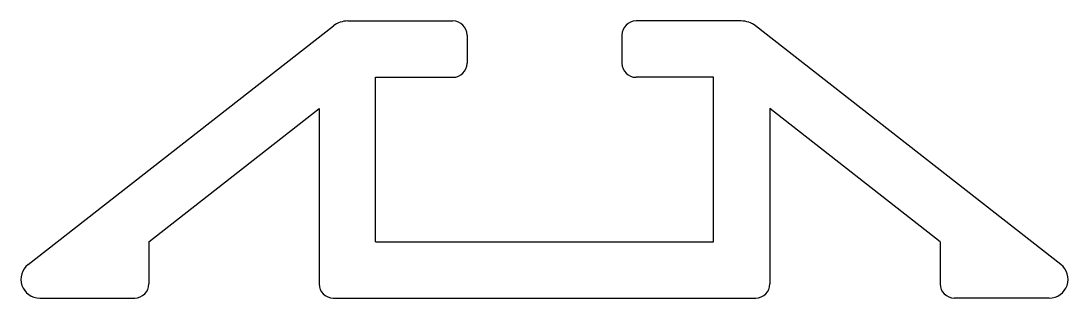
# Model space of a CAD drawing. Extents: x 786.9 to 809.2, y 684 to 689.9.
import ezdxf

# ---------------------------------------------------------------- set-up
doc = ezdxf.new("R2010")
doc.units = 0
doc.layers.get('0').update_dxf_attribs({"linetype": 'CONTINUOUS'})

msp = doc.modelspace()

# ---------------------------------------------------------------- linework, layer by layer
for p, q in [((787.016, 684.69), (793.515, 689.769)), ((793.823, 689.875), (796.062, 689.875)), ((802.201, 689.875), (799.962, 689.875)), ((809.008, 684.69), (802.509, 689.769)), ((796.362, 689.575), (796.362, 688.975)), ((799.662, 689.575), (799.662, 688.975)), ((794.412, 688.675), (796.062, 688.675)), ((794.412, 685.175), (794.412, 688.675)), ((801.612, 688.675), (799.962, 688.675)), ((801.612, 685.175), (801.612, 688.675)), ((789.585, 685.175), (793.212, 688.009)), ((793.212, 688.009), (793.212, 684.275)), ((802.812, 688.009), (802.812, 684.275)), ((806.439, 685.175), (802.812, 688.009)), ((789.585, 685.175), (789.585, 684.275)), ((794.412, 685.175), (801.612, 685.175)), ((806.439, 685.175), (806.439, 684.275)), ((787.262, 683.975), (789.285, 683.975)), ((793.512, 683.975), (802.512, 683.975)), ((808.762, 683.975), (806.739, 683.975))]:
    msp.add_line(p, q)
for centre, radius, start, end in [((793.823, 689.375), 0.5, 90, 128.0061), ((796.062, 689.575), 0.3, 0, 90), ((799.962, 689.575), 0.3, 90, 180), ((802.201, 689.375), 0.5, 51.9939, 90), ((796.062, 688.975), 0.3, 270, 360), ((799.962, 688.975), 0.3, 180, 270), ((787.262, 684.375), 0.4, 128.0061, 270), ((808.762, 684.375), 0.4, 270, 51.9939), ((789.285, 684.275), 0.3, 270, 0), ((793.512, 684.275), 0.3, 180, 270), ((802.512, 684.275), 0.3, 270, 0), ((806.739, 684.275), 0.3, 180, 270)]:
    msp.add_arc(centre, radius, start, end)

doc.saveas('drawing.dxf')
